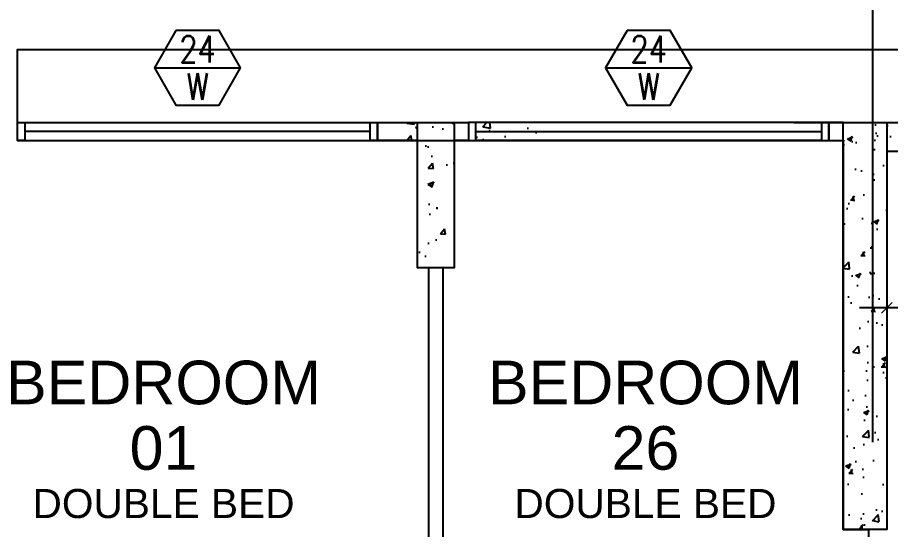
# Model space of a CAD drawing. Header units: millimetres. Extents: x -1214 to 72065, y 7230 to 56310.
# Drawn here: x 58125 to 64125, y 32650 to 36172 of the extents above; entities that cross this region are included whole.
import ezdxf
from ezdxf.enums import TextEntityAlignment as Align

# ---------------------------------------------------------------- set-up
doc = ezdxf.new("R2010")
doc.units = ezdxf.units.MM
doc.header["$MEASUREMENT"] = 0
doc.linetypes.add('CENTERX2', pattern=[101.6, 63.5, -12.7, 12.7, -12.7])
doc.layers.get('0').update_dxf_attribs({"color": 8})
doc.layers.get('Defpoints').update_dxf_attribs({"color": 8})
for name, color, linetype in [('Architectural Features', 8, 'Continuous'), ('Dry Wall', 8, 'Continuous'), ('GBP Dim', 8, 'Continuous'), ('GBP Text 200', 8, 'Continuous'), ('GBP Text GBP 250', 8, 'Continuous'), ('grid', 8, 'CENTERX2'), ('hatch', 8, 'Continuous'), ('TEXT Ref', 8, 'Continuous'), ('WALL-NEW', 8, 'Continuous'), ('WALL-STRUCTURE', 8, 'Continuous'), ('WINDOW', 8, 'Continuous'), ('Window Mark', 8, 'Continuous'), ('zzz-room mix', 8, 'Continuous')]:
    doc.layers.add(name, color=color, linetype=linetype)
doc.styles.add('BH', font='arial.ttf')
doc.styles.add('ROMANS', font='romans.shx')
doc.dimstyles.new('200 GBP', dxfattribs={"dimscale": 1.5, "dimtxt": 150, "dimasz": 50, "dimexe": 125, "dimexo": 50, "dimgap": 50, "dimtad": 1, "dimdec": 0, "dimzin": 0, "dimdsep": 46, "dimtxsty": 'BH', "dimblk": 'ARCHTICK', "dimcen": 0.09, "dimdle": 125, "dimclrd": 9, "dimclre": 9, "dimclrt": 1, "dimadec": 0, "dimazin": 0, "dimtfac": 1, "dimtdec": 0, "dimtix": 1, "dimtmove": 2, "dimatfit": 3, "dimldrblk": 'ARCHTICK', "dimfxl": 300, "dimfxlon": 1, "dimtolj": 1, "dimtzin": 0, "dimarcsym": 0})
pattern_1 = [(50, (-579051.98, 745630.23), (430.35611, -37.65128), [45, -495]), (355, (-579052, 745630.23), (-83.2508, 451.31528), [36, -396]), (100.4514, (-579016.1, 745627.1), (347.10563, 413.66373), [38.24411, -420.68527]), (46.1842, (-579052, 745750.23), (640.34463, -99.3114), [67.5, -742.5]), (96.6356, (-578998.6, 745741.96), (560.79762, 584.47072), [57.36617, -631.0278]), (351.1842, (-579052, 745750.23), (560.79717, 584.47116), [54, -594]), (21, (-578991.98, 745720.23), (358.14423, -241.57133), [45, -495]), (326, (-578992, 745720.23), (145.9892, 435.09003), [36, -396]), (71.4514, (-578962.13, 745700.1), (504.13358, 193.5183), [38.24411, -420.68527]), (37.5, (-579051.98, 745630.23), (7.295913, 199.736312), [0, -391.2, 0, -402, 0, -397.5]), (7.5, (-579051.98, 745630.23), (157.841722, 236.647027), [0, -229.2, 0, -382.2, 0, -151.5]), (327.5, (-579185.78, 745630.23), (320.293462, -13.532923), [0, -150, 0, -468, 0, -621]), (317.5, (-579245.78, 745630.23), (349.9117, 60.06299), [0, -195, 0, -310.8, 0, -441])]

# ---------------------------------------------------------------- blocks, each defined once
blk = doc.blocks.new('A$C65CE4B9A')
at = {"layer": 'grid', "ltscale": 200}
for p, q in [((-5000, 10500), (-5000, -20450)), ((-66500, 0), (0, 0))]:
    blk.add_line(p, q, dxfattribs=at)
blk = doc.blocks.new('_ArchTick')
at = {"color": 0, "const_width": 0.1}
blk.add_lwpolyline([(0.5, 0.5), (-0.5, -0.5)], dxfattribs=at)
blk = doc.blocks.new('*D64')
at = {"layer": 'Defpoints', "color": 0, "transparency": 16777216}
for p in [(64100, 35249.9), (66000, 35249.9), (64100, 34174.8)]:
    blk.add_point(p, dxfattribs=at)
at = {"layer": 'GBP Dim', "color": 9, "lineweight": -2, "transparency": 16777216}
for p, q in [((64100, 34624.8), (64100, 33987.3)), ((66000, 34624.8), (66000, 33987.3)), ((66187.5, 34174.8), (63912.5, 34174.8))]:
    blk.add_line(p, q, dxfattribs=at)
at = {"layer": 'GBP Dim', "color": 9, "lineweight": -2, "transparency": 16777216, "xscale": 75, "yscale": 75, "zscale": 75, "rotation": 180}
blk.add_blockref('_ArchTick', (64100, 34174.8), dxfattribs=at)
at = {"layer": 'GBP Dim', "color": 9, "lineweight": -2, "transparency": 16777216, "xscale": 75, "yscale": 75, "zscale": 75}
blk.add_blockref('_ArchTick', (66000, 34174.8), dxfattribs=at)
at = {"layer": 'GBP Dim', "transparency": 16777216, "insert": (65050, 34364.6), "char_height": 225, "attachment_point": 5, "style": 'BH'}
blk.add_mtext('\\A1;1900', dxfattribs=at)
blk = doc.blocks.new('MISCWINDOWS')
blk.add_line((-4.041, 0), (4.041, 0))
blk.add_lwpolyline([(-2.021, 3.5), (-4.041, 0), (-2.021, -3.5), (2.021, -3.5), (4.041, 0), (2.021, 3.5)], close=True)
at = {"style": 'BH'}
for tag, p in [('MARK_NUMBER', (0, 1.75)), ('DWG_NUMBER', (0, -1.75))]:
    blk.add_attdef(tag, text='', height=2.5, dxfattribs=at).set_placement(p, align=Align.MIDDLE_CENTER)

msp = doc.modelspace()

# ---------------------------------------------------------------- hatches: boundary and pattern name
at = {"layer": 'hatch'}
h = msp.add_hatch(dxfattribs=at)
h.set_pattern_fill('AR-CONC', color=256, scale=60, style=0)
h.set_pattern_definition([(50, (60800, 35325.1), (430.36, -37.65), [45, -495]), (355, (60800, 35325.1), (-83.25, 451.3), [36, -396]), (100.45, (60835.85, 35321.95), (347.1, 413.66), [38.24, -420.69]), (46.18, (60800, 35445.1), (640.34, -99.3), [67.5, -742.5]), (96.64, (60853.35, 35436.8), (560.8, 584.5), [57.37, -631.03]), (351.18, (60800, 35445.1), (560.8, 584.5), [54, -594]), (21, (60860, 35415.1), (358.14, -241.57), [45, -495]), (326, (60860, 35415.1), (146, 435.1), [36, -396]), (71.45, (60889.83, 35394.96), (504.13, 193.5), [38.24, -420.69]), (37.5, (60799.99, 35325.09), (7.3, 199.74), [0, -391.2, 0, -402, 0, -397.5]), (7.5, (60799.99, 35325.1), (157.84, 236.65), [0, -229.2, 0, -382.2, 0, -151.5]), (327.5, (60666.19, 35325.09), (320.29, -13.53), [0, -150, 0, -468, 0, -621]), (317.5, (60606.2, 35325.1), (349.9, 60.06), [0, -195, 0, -310.8, 0, -441])])
edge = h.paths.add_edge_path()
edge.add_line((60875, 35325), (60600, 35325))
edge.add_line((60600, 35325), (60600, 35450))
edge.add_line((60600, 35450), (60875, 35450))
h = msp.add_hatch(dxfattribs=at)
h.set_pattern_fill('AR-CONC', color=256, scale=60, style=0)
h.set_pattern_definition(pattern_1)
h.paths.add_polyline_path([(61125, 34450), (60875, 34450), (60875, 35450), (61125, 35450)])
h = msp.add_hatch(dxfattribs=at)
h.set_pattern_fill('AR-CONC', color=256, scale=60, style=0)
h.set_pattern_definition(pattern_1)
h.paths.add_polyline_path([(61700, 35325), (61125, 35325), (61125, 35450), (61700, 35450)])
h = msp.add_hatch(dxfattribs=at)
h.set_pattern_fill('AR-CONC', color=256, scale=2, style=0)
h.set_pattern_definition([(50, (-576161.28, 762350.3), (364.36934, -31.87817), [38.1, -419.1]), (355, (-576161.28, 762350.3), (-70.48565, 382.11329), [30.48, -335.28]), (100.451, (-576130.9, 762347.65), (293.885, 350.23338), [32.38, -356.18]), (46.1842, (-576161.3, 762451.9), (542.15808, -84.08466), [57.15, -628.65]), (96.6356, (-576116.1, 762444.9), (474.80847, 494.8511), [48.57, -534.27]), (351.184, (-576161.3, 762451.9), (474.8092, 494.85024), [45.72, -502.92]), (21, (-576110.48, 762426.5), (303.22976, -204.53104), [38.1, -419.1]), (326, (-576110.48, 762426.5), (123.60406, 368.37593), [30.48, -335.28]), (71.4514, (-576085.2, 762409.46), (426.83298, 163.84572), [32.38, -356.18]), (37.5, (-576161.28, 762350.3), (6.177207, 169.110078), [0, -331.216, 0, -340.36, 0, -336.55]), (7.5, (-576161.28, 762350.3), (133.639325, 200.36115), [0, -194.056, 0, -323.596, 0, -128.27]), (327.5, (-576274.56, 762350.3), (271.18119, -11.457488), [0, -127, 0, -396.24, 0, -525.78]), (317.5, (-576325.36, 762350.3), (296.25836, 50.85298), [0, -165.1, 0, -263.144, 0, -373.38])])
h.paths.add_polyline_path([(64100, 32650), (63800, 32650), (63800, 35449.8), (64100, 35449.8)])
h = msp.add_hatch(dxfattribs=at)
h.set_pattern_fill('AR-CONC', color=256, scale=60, style=0)
h.set_pattern_definition([(50, (-579051.98, 745630.23), (430.35611, -37.65128), [45, -495]), (355, (-579052, 745630.23), (-83.2508, 451.31528), [36, -396]), (100.4514, (-579016.1, 745627.1), (347.10563, 413.66373), [38.24411, -420.68527]), (46.1842, (-579052, 745750.23), (640.34463, -99.3114), [67.5, -742.5]), (96.6356, (-578998.6, 745741.96), (560.79762, 584.47072), [57.36617, -631.0278]), (351.1842, (-579052, 745750.23), (560.79717, 584.47116), [54, -594]), (21, (-578991.98, 745720.23), (358.14423, -241.57133), [45, -495]), (326, (-578992, 745720.23), (145.9892, 435.09003), [36, -396]), (71.4514, (-578962.13, 745700.1), (504.13358, 193.5183), [38.24411, -420.68527]), (37.5, (-579051.98, 745630.23), (7.295913, 199.736312), [0, -391.2, 0, -402, 0, -397.5]), (7.5, (-579051.98, 745630.23), (157.841722, 236.647027), [0, -229.2, 0, -382.2, 0, -151.5]), (327.5, (-579185.78, 745630.23), (320.293462, -13.532923), [0, -150, 0, -468, 0, -621]), (317.5, (-579245.78, 745630.23), (349.9117, 60.06299), [0, -195, 0, -310.8, 0, -441])])
h.paths.add_polyline_path([(65924.4, 35249.7), (64100, 35249.7), (64100, 35450), (65924.4, 35450)])

# ---------------------------------------------------------------- linework, layer by layer
at = {"layer": 'Architectural Features', "ltscale": 50}
msp.add_lwpolyline([(58125, 35450.1), (58125, 35950.1), (66500, 35950.1), (66500, 35249.9), (66000, 35249.9)], dxfattribs=at)
at = {"layer": 'Dry Wall'}
msp.add_lwpolyline([(61050, 34450), (60950, 34450), (60950, 31750), (61050, 31750)], close=True, dxfattribs=at)
at = {"layer": 'WALL-NEW', "elevation": 0}
for points in [[(60875, 35325), (60600, 35325), (60600, 35450), (60875, 35450)], [(61125, 35450), (61125, 35450), (61225, 35450), (61225, 35325), (61125, 35325)]]:
    msp.add_lwpolyline(points, dxfattribs=at)
at = {"layer": 'WALL-NEW'}
for points in [[(63800, 35450), (63800, 35450), (63700, 35450), (63700, 35325), (63800, 35325)], [(64100, 35450), (66000, 35450), (66000, 35249.9), (64100, 35249.9)]]:
    msp.add_lwpolyline(points, dxfattribs=at)
at = {"layer": 'WALL-STRUCTURE'}
for points in [[(61125, 35450), (61125, 34450), (60875, 34450), (60875, 35450)], [(60875, 35450), (61125, 35450)], [(64100, 35450), (64100, 32650), (63800, 32650), (63800, 35450), (64100, 35450)]]:
    msp.add_lwpolyline(points, dxfattribs=at)
at = {"layer": 'WINDOW'}
for points in [[(58175, 35450), (58175, 35325), (58125, 35325), (58125, 35450)], [(61225, 35450), (61225, 35325), (61275, 35325), (61275, 35450)], [(63650, 35450), (63650, 35325), (63700, 35325), (63700, 35450)]]:
    msp.add_lwpolyline(points, close=True, dxfattribs=at)
for points in [[(58175, 35450), (60550, 35450)], [(63650, 35450), (61275, 35450)], [(60550, 35387.5), (58175, 35387.5)], [(58175, 35325), (60550, 35325)]]:
    msp.add_lwpolyline(points, dxfattribs=at)
at = {"layer": 'WINDOW', "elevation": 0}
msp.add_lwpolyline([(60600, 35450), (60600, 35325), (60550, 35325), (60550, 35450)], close=True, dxfattribs=at)
for points in [[(61275, 35387.5), (63650, 35387.5)], [(63650, 35325), (61275, 35325)]]:
    msp.add_lwpolyline(points, dxfattribs=at)
at = {"layer": 'zzz-room mix'}
msp.add_lwpolyline([(58125, 35325), (63800, 35325.1), (63800, 32650.1), (63974.2, 32650.1), (63974.2, 30850.2), (63800, 30850.2), (63800, 28750), (62199.9, 28750.1), (62200, 29350), (61125, 29350), (61125, 29600.1), (60175.1, 29600), (60175.1, 29350), (59100.1, 29350), (59100.1, 28750.1), (58125, 28750.1)], dxfattribs=at)

# ---------------------------------------------------------------- block references
at = {"layer": 'TEXT Ref'}
msp.add_blockref('A$C65CE4B9A', (69000, 35450), dxfattribs=at)
at = {"layer": 'Window Mark'}
ref = msp.add_blockref('MISCWINDOWS', (59362.5, 35824.5), dxfattribs=dict(at, xscale=73.25, yscale=73.25, zscale=73.25))
ref.add_attrib('MARK_NUMBER', '24', dxfattribs={"layer": '0', "height": 183.12, "style": 'ROMANS', "width": 0.8}).set_placement((59362.5, 35952.7), align=Align.MIDDLE_CENTER)
ref.add_attrib('DWG_NUMBER', 'W', dxfattribs={"layer": '0', "height": 183.1, "style": 'ROMANS', "width": 0.8}).set_placement((59362.5, 35696.3), align=Align.MIDDLE_CENTER)
ref = msp.add_blockref('MISCWINDOWS', (62462.5, 35824.5, 0), dxfattribs=dict(at, xscale=73.25, yscale=73.25, zscale=73.25))
ref.add_attrib('MARK_NUMBER', '24', dxfattribs={"layer": '0', "height": 183.12, "style": 'ROMANS', "width": 0.8}).set_placement((62462.5, 35952.7, 0), align=Align.MIDDLE_CENTER)
ref.add_attrib('DWG_NUMBER', 'W', dxfattribs={"layer": '0', "height": 183.1, "style": 'ROMANS', "width": 0.8}).set_placement((62462.5, 35696.3, 0), align=Align.MIDDLE_CENTER)

# ---------------------------------------------------------------- texts
at = {"layer": 'GBP Text 200', "style": 'BH'}
for p in [(59128.9, 32729.1), (62440.8, 32729.1)]:
    msp.add_text('DOUBLE BED', height=200, dxfattribs=at).set_placement(p, align=Align.CENTER)
at = {"layer": 'GBP Text GBP 250', "style": 'BH'}
for s, p in [('BEDROOM', (59128.9, 33511.3)), ('BEDROOM', (62440.8, 33511.3)), ('01', (59128.9, 33061.3)), ('26', (62440.8, 33061.3))]:
    msp.add_text(s, height=300, dxfattribs=at).set_placement(p, align=Align.CENTER)

# ---------------------------------------------------------------- dimensions: what is measured, and where the dimension line sits
at = {"layer": 'GBP Dim'}
dim = msp.add_linear_dim(base=(64100, 34174.8), p1=(66000, 35249.9), p2=(64100, 35249.9), dimstyle='200 GBP', override={"dimclrt": 256}, dxfattribs=at)
dim.commit()
dim.dimension.update_dxf_attribs({"geometry": '*D64', "text_midpoint": (65050, 34364.6)})

doc.saveas('drawing.dxf')
